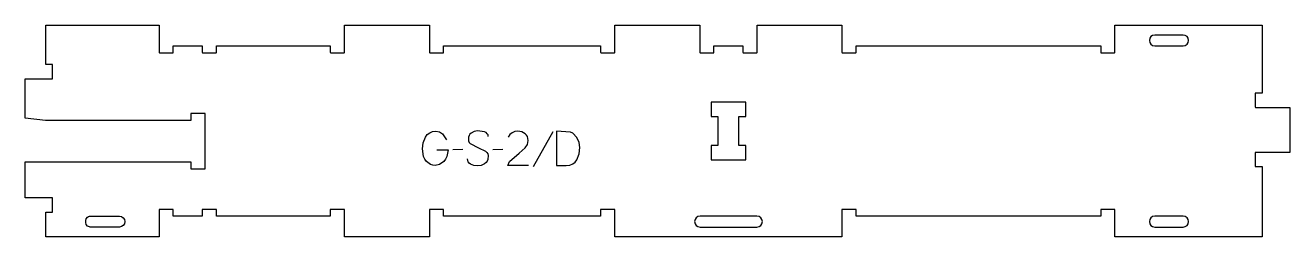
# Model space of a CAD drawing. Header units: millimetres. Extents: x -568 to 543, y -92 to 93.
import ezdxf

# ---------------------------------------------------------------- set-up
doc = ezdxf.new("R2010")
doc.units = ezdxf.units.MM
for name, color, linetype, true_color in [('1_ANYTOOL_1MMDEEP_LABELS_S', 2, 'Continuous', 0xffff00), ('3_ANYTOOL_CUTTHROUGH_INSID', 4, 'Continuous', 0x00ffff), ('4_ANYTOOL_CUTTHROUGH_OUTSI', 5, 'Continuous', 0x0000ff)]:
    doc.layers.add(name, color=color, linetype=linetype, true_color=true_color)

msp = doc.modelspace()

# ---------------------------------------------------------------- linework, layer by layer
at = {"layer": '1_ANYTOOL_1MMDEEP_LABELS_S'}
for p, q in [((-104.2, -0.5), (-121.4, -31.2)), ((-183.1, -16.1), (-191.9, -16.2)), ((-148, -16.1), (-156.8, -16.2))]:
    msp.add_line(p, q, dxfattribs=at)
for points in [[(-206, -16.2), (-196.2, -16.2), (-197.2, -22.2), (-198.3, -24.5), (-199.9, -26.5), (-203.6, -29.1), (-207.6, -30), (-209.6, -29.8), (-211.6, -29.2), (-215.2, -26.5), (-216.7, -24.5), (-217.7, -22), (-218.6, -15.5), (-217.9, -10.2), (-215.9, -5.1), (-214.4, -2.8), (-212.3, -1.3), (-209.8, -0.3), (-206.9, 0), (-203.6, -0.6), (-201.1, -2.3), (-197.4, -7.4)], [(-160.8, -4.6), (-161, -3.2), (-161.7, -2.1), (-162.7, -1.2), (-164.1, -0.6), (-170.2, 0.3), (-173.2, -0.1), (-175.8, -1.5), (-176.9, -2.5), (-177.7, -3.7), (-178.2, -5.1), (-178.3, -6.7), (-178.1, -8.3), (-177.6, -9.7), (-176.7, -10.8), (-169.3, -14.6), (-163.3, -17.5), (-162.1, -18.5), (-161.3, -19.7), (-160.9, -21.2), (-161.2, -24.7), (-161.8, -26.2), (-162.8, -27.5), (-164, -28.5), (-167, -29.9), (-170.3, -30.3), (-173.4, -30), (-176.3, -28.8), (-177.5, -27.9), (-178.4, -26.8), (-178.9, -25.6), (-179, -24.1)], [(-125.4, -30), (-143.7, -29.9), (-142.2, -26.5), (-133.7, -19.1), (-128.3, -14.4), (-126.5, -11.6), (-125.9, -8.2), (-126.5, -4.7), (-127.3, -3.3), (-128.4, -2.1), (-131.3, -0.5), (-134.8, 0), (-137.6, -0.3), (-139.9, -1.3), (-141.8, -2.9), (-143.3, -5.1)]]:
    msp.add_lwpolyline(points, dxfattribs=at)
msp.add_lwpolyline([(-100.8, 0), (-100.8, -30), (-92.3, -29.9), (-89.2, -29.6), (-86.6, -28.6), (-84.6, -27.1), (-83, -24.9), (-81, -19.8), (-80.4, -14.3), (-81, -9.7), (-82.9, -5.5), (-86.4, -1.7), (-88.5, -0.7)], close=True, dxfattribs=at)
at = {"layer": '3_ANYTOOL_CUTTHROUGH_INSID'}
for points in [[(449.7, 75, 1), (449.7, 84.5), (424.7, 84.5, 1), (424.7, 75)], [(-484.8, -84), (-510.6, -84), (-511.3, -83.9), (-512.1, -83.6), (-512.8, -83.2), (-514, -81.8), (-514.5, -80.1), (-514.5, -78.4), (-514, -76.7), (-512.8, -75.3), (-512.1, -74.8), (-511.3, -74.6), (-510.6, -74.5), (-484.8, -74.5, -1)], [(25.2, -84), (75.2, -84, 1), (75.2, -74.5), (25.2, -74.5, 1)], [(449.7, -84, 1), (449.7, -74.5), (424.7, -74.5, 1), (424.7, -84)]]:
    msp.add_lwpolyline(points, format="xyb", close=True, dxfattribs=at)
msp.add_lwpolyline([(40.9, 13.1), (40.9, -12.4), (34.9, -12.4), (34.9, -24.9), (65.4, -24.9), (65.4, -12.4), (59.4, -12.4), (59.4, 13.1), (65.4, 13.1), (65.4, 25.6), (34.9, 25.6), (34.9, 13.1)], close=True, dxfattribs=at)
at = {"layer": '4_ANYTOOL_CUTTHROUGH_OUTSI'}
msp.add_lwpolyline([(162.4, -74.5), (162.4, -68.7, 0.414214), (162.2, -68.5), (150.2, -68.5, 0.414214), (149.9, -68.7), (149.9, -92.5), (-49.6, -92.5), (-49.6, -68.7, 0.414214), (-49.8, -68.5), (-61.8, -68.5, 0.414214), (-62.1, -68.7), (-62.1, -74.5), (-200.1, -74.5), (-200.1, -68.7, 0.414214), (-200.3, -68.5), (-212.3, -68.5, 0.414214), (-212.6, -68.7), (-212.6, -92.5), (-287.1, -92.5), (-287.1, -68.7, 0.414214), (-287.3, -68.5), (-299.3, -68.5, 0.414214), (-299.6, -68.7), (-299.6, -74.5), (-399.6, -74.5), (-399.6, -68.7, 0.414214), (-399.8, -68.5), (-411.8, -68.5, 0.414214), (-412.1, -68.7), (-412.1, -74.5), (-437.6, -74.5), (-437.6, -68.7, 0.414214), (-437.8, -68.5), (-449.8, -68.5, 0.414214), (-450.1, -68.7), (-450.1, -92.5), (-549.6, -92.5), (-549.6, -71), (-543.8, -71, 0.414214), (-543.6, -70.7), (-543.6, -58.7, 0.414214), (-543.8, -58.5), (-567.6, -58.5), (-567.6, -26.9), (-422.1, -26.9), (-422.1, -32.7, 0.414214), (-421.8, -32.9), (-409.8, -32.9, 0.414214), (-409.6, -32.7), (-409.6, 15.3, 0.414214), (-409.8, 15.6), (-421.8, 15.6, 0.414214), (-422.1, 15.3), (-422.1, 9.6), (-549.8, 9.6), (-567.6, 11.5), (-567.6, 46), (-543.8, 46, 0.414214), (-543.6, 46.3), (-543.6, 58.3, 0.414214), (-543.8, 58.5), (-549.6, 58.5), (-549.6, 93), (-450.1, 93), (-450.1, 69.3, 0.414214), (-449.8, 69), (-437.8, 69, 0.414214), (-437.6, 69.3), (-437.6, 75), (-412.1, 75), (-412.1, 69.3, 0.414214), (-411.8, 69), (-399.8, 69, 0.414214), (-399.6, 69.3), (-399.6, 75), (-299.6, 75), (-299.6, 69.3, 0.414214), (-299.3, 69), (-287.3, 69, 0.414214), (-287.1, 69.3), (-287.1, 93), (-212.6, 93), (-212.6, 69.3, 0.414214), (-212.3, 69), (-200.3, 69, 0.414214), (-200.1, 69.3), (-200.1, 75), (-62.1, 75), (-62.1, 69.3, 0.414214), (-61.8, 69), (-49.8, 69, 0.414214), (-49.6, 69.3), (-49.6, 93), (24.9, 93), (24.9, 69.3, 0.414214), (25.2, 69), (37.2, 69, 0.414214), (37.4, 69.3), (37.4, 75), (62.9, 75), (62.9, 69.3, 0.414214), (63.2, 69), (75.2, 69, 0.414214), (75.4, 69.3), (75.4, 93), (149.9, 93), (149.9, 69.3, 0.414214), (150.2, 69), (162.2, 69, 0.414214), (162.4, 69.3), (162.4, 75), (377.2, 75), (377.2, 69.3, 0.414214), (377.4, 69), (389.4, 69, 0.414214), (389.7, 69.3), (389.7, 93), (519, 93), (519, 33.5), (513.2, 33.5, 0.414214), (513, 33.3), (513, 21.3, 0.414214), (513.2, 21), (543.3, 21), (543.3, -18.5), (513.2, -18.5, 0.414214), (513, -18.7), (513, -30.7, 0.414214), (513.2, -31), (519, -31), (519, -92.5), (389.7, -92.5), (389.7, -68.7, 0.414214), (389.4, -68.5), (377.4, -68.5, 0.414214), (377.2, -68.7), (377.2, -74.5)], format="xyb", close=True, dxfattribs=at)

doc.saveas('drawing.dxf')
